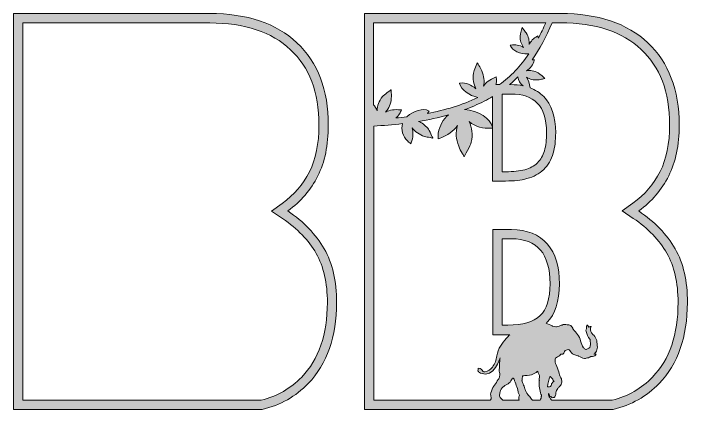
# Model space of a CAD drawing. Header units: millimetres. Extents: x 38 to 746, y 15 to 302.
# Drawn here: x 523.2 to 739.5, y 175.2 to 302.2 of the extents above; entities that cross this region are included whole.
import ezdxf

# ---------------------------------------------------------------- set-up
doc = ezdxf.new("R2010")
doc.units = ezdxf.units.MM
doc.header["$MEASUREMENT"] = 0
doc.layers.add('Layer 1', color=7, linetype='Continuous')

# ---------------------------------------------------------------- blocks, each defined once
blk = doc.blocks.new('block 8')
at = {"layer": 'Layer 1'}
h = blk.add_hatch(color=1, dxfattribs=at)
h.dxf.hatch_style = 2
edge = h.paths.add_edge_path()
edge.add_spline(control_points=[(735.47, 226.7), (732.83, 231.32), (728.91, 235.34), (723.79, 238.83), (727.96, 241.86), (731.17, 245.6), (733.42, 250.05), (735.68, 254.49), (736.78, 259.93), (736.78, 266.38), (736.78, 277.67), (733.42, 286.49), (726.72, 292.73), (720.09, 299.01), (710.78, 302.15), (698.71, 302.15), (698.71, 302.15), (635.78, 302.15), (635.78, 302.15), (635.78, 302.15), (635.78, 175.15), (635.78, 175.15), (635.78, 175.15), (715.61, 175.15), (715.61, 175.15), (721.4, 176.57), (726.33, 179.35), (730.36, 183.52), (736.39, 189.79), (739.42, 198.44), (739.42, 209.44), (739.46, 216.32), (738.15, 222.07), (735.47, 226.7)], knot_values=[0, 0, 0, 0, 1, 1, 1, 2, 2, 2, 3, 3, 3, 4, 4, 4, 5, 5, 5, 6, 6, 6, 7, 7, 7, 8, 8, 8, 9, 9, 9, 10, 10, 10, 11, 11, 11, 11], degree=3, periodic=1)
edge = h.paths.add_edge_path()
edge.add_spline(control_points=[(638.81, 299.12), (638.81, 299.12), (693.95, 299.12), (693.95, 299.12), (693.21, 297.43), (692.43, 295.8), (691.62, 294.29), (691.62, 294.36), (691.59, 294.43), (691.59, 294.46), (691.55, 294.53), (691.55, 294.64), (691.52, 294.75), (691.52, 294.75), (691.48, 294.99), (691.48, 294.99), (691.48, 294.99), (691.3, 294.89), (691.3, 294.89), (690, 294.15), (689.12, 293.26), (688.66, 292.21), (688.76, 293.44), (688.45, 294.71), (687.71, 295.91), (687.46, 296.33), (687.14, 296.69), (686.86, 297.07), (686.72, 297.25), (686.58, 297.43), (686.47, 297.57), (686.47, 297.57), (686.4, 297.67), (686.4, 297.67), (686.4, 297.67), (685.73, 295.52), (685.73, 294.92), (685.73, 293.51), (686.12, 292.28), (686.86, 291.25), (685.55, 292.06), (684.18, 292.31), (682.73, 291.99), (682.73, 291.99), (682.55, 291.96), (682.55, 291.96), (682.55, 291.96), (682.63, 291.78), (682.63, 291.78), (683.19, 290.23), (685.8, 289.07), (688.2, 289.21), (688.2, 289.21), (688.2, 289.17), (688.2, 289.17), (688.3, 289.17), (688.45, 289.17), (688.55, 289.17), (685.84, 285.22), (682.73, 281.98), (679.13, 279.33), (679.13, 279.33), (678, 279.33), (678, 279.33), (678.07, 279.68), (678.14, 280.03), (678.18, 280.42), (678.22, 280.67), (678.18, 280.88), (678.14, 281.13), (678.14, 281.23), (678.11, 281.38), (678.11, 281.48), (678.11, 281.48), (678.07, 281.8), (678.07, 281.8), (678.07, 281.8), (677.83, 281.69), (677.83, 281.69), (676.06, 281.02), (674.79, 280.07), (674.02, 278.84), (674.37, 280.39), (674.16, 282.08), (673.42, 283.81), (673.17, 284.37), (672.85, 284.94), (672.54, 285.5), (672.39, 285.75), (672.25, 286), (672.11, 286.24), (672.11, 286.24), (672.04, 286.38), (672.04, 286.38), (672.04, 286.38), (670.84, 283.77), (670.74, 283), (670.49, 281.16), (670.77, 279.51), (671.58, 278.02), (670.07, 279.36), (668.37, 279.96), (666.5, 279.86), (666.5, 279.86), (666.29, 279.86), (666.29, 279.86), (666.29, 279.86), (666.33, 279.65), (666.33, 279.65), (666.79, 277.71), (669.43, 275.77), (672.22, 275.24), (667.07, 272.77), (661.6, 271.14), (656.03, 270.09), (656.2, 270.26), (656.34, 270.47), (656.48, 270.69), (656.48, 270.69), (656.59, 270.86), (656.59, 270.86), (656.59, 270.86), (656.38, 270.97), (656.38, 270.97), (654.65, 271.89), (651.58, 271), (649.43, 269.06), (648.23, 268.92), (647.03, 268.78), (645.83, 268.64), (646.29, 269.03), (646.71, 269.49), (647.1, 270.02), (647.24, 270.19), (647.31, 270.4), (647.42, 270.62), (647.45, 270.72), (647.52, 270.83), (647.56, 270.93), (647.56, 270.93), (647.7, 271.22), (647.7, 271.22), (647.7, 271.22), (647.42, 271.25), (647.42, 271.25), (645.48, 271.46), (643.89, 271.25), (642.55, 270.55), (643.64, 271.71), (644.28, 273.19), (644.42, 274.95), (644.45, 275.55), (644.45, 276.15), (644.42, 276.75), (644.42, 277), (644.38, 277.28), (644.38, 277.57), (644.38, 277.57), (644.38, 277.71), (644.38, 277.71), (644.38, 277.71), (642.02, 276.05), (641.56, 275.48), (640.47, 274.07), (639.9, 272.56), (639.9, 270.97), (639.59, 271.71), (639.2, 272.38), (638.7, 272.91), (638.7, 272.91), (638.7, 299.12), (638.7, 299.12), (638.7, 299.12), (638.81, 299.12), (638.81, 299.12), (638.81, 299.12), (638.81, 299.12), (638.81, 299.12)], knot_values=[0, 0, 0, 0, 1, 1, 1, 2, 2, 2, 3, 3, 3, 4, 4, 4, 5, 5, 5, 6, 6, 6, 7, 7, 7, 8, 8, 8, 9, 9, 9, 10, 10, 10, 11, 11, 11, 12, 12, 12, 13, 13, 13, 14, 14, 14, 15, 15, 15, 16, 16, 16, 17, 17, 17, 18, 18, 18, 19, 19, 19, 20, 20, 20, 21, 21, 21, 22, 22, 22, 23, 23, 23, 24, 24, 24, 25, 25, 25, 26, 26, 26, 27, 27, 27, 28, 28, 28, 29, 29, 29, 30, 30, 30, 31, 31, 31, 32, 32, 32, 33, 33, 33, 34, 34, 34, 35, 35, 35, 36, 36, 36, 37, 37, 37, 38, 38, 38, 39, 39, 39, 40, 40, 40, 41, 41, 41, 42, 42, 42, 43, 43, 43, 44, 44, 44, 45, 45, 45, 46, 46, 46, 47, 47, 47, 48, 48, 48, 49, 49, 49, 50, 50, 50, 51, 51, 51, 52, 52, 52, 53, 53, 53, 54, 54, 54, 55, 55, 55, 56, 56, 56, 57, 57, 57, 58, 58, 58, 59, 59, 59, 59], degree=3, periodic=1)
edge = h.paths.add_edge_path()
edge.add_spline(control_points=[(682.8, 279.33), (682.8, 279.33), (682.34, 279.33), (682.34, 279.33), (683.3, 280.11), (684.21, 280.95), (685.06, 281.83), (685.24, 280.67), (685.76, 279.68), (686.68, 278.94), (685.48, 279.22), (684.18, 279.33), (682.8, 279.33)], knot_values=[0, 0, 0, 0, 1, 1, 1, 2, 2, 2, 3, 3, 3, 4, 4, 4, 4], degree=3, periodic=1)
edge = h.paths.add_edge_path()
edge.add_spline(control_points=[(691.27, 273.4), (693.24, 271.43), (694.23, 268.29), (694.23, 263.91), (694.23, 261.69), (694.02, 259.75), (693.56, 258.16), (693.1, 256.58), (692.36, 255.27), (691.3, 254.25), (690.24, 253.22), (688.9, 252.52), (687.25, 252.06), (685.59, 251.6), (683.58, 251.39), (681.18, 251.39), (681.18, 251.39), (679.94, 251.39), (679.94, 251.39), (679.94, 251.39), (679.94, 276.33), (679.94, 276.33), (679.94, 276.33), (682.8, 276.33), (682.8, 276.33), (686.47, 276.33), (689.29, 275.38), (691.27, 273.4)], knot_values=[0, 0, 0, 0, 1, 1, 1, 2, 2, 2, 3, 3, 3, 4, 4, 4, 5, 5, 5, 6, 6, 6, 7, 7, 7, 8, 8, 8, 9, 9, 9, 9], degree=3, periodic=1)
edge = h.paths.add_edge_path()
edge.add_spline(control_points=[(680.09, 178.26), (679.84, 178.51), (679.56, 178.75), (679.34, 179.03), (679.24, 179.18), (679.17, 179.35), (679.17, 179.56), (679.17, 179.99), (679.2, 180.45), (679.31, 180.83), (679.49, 181.47), (679.77, 182), (680.3, 182.39), (680.54, 182.56), (680.79, 182.77), (681.04, 182.95), (681.32, 183.13), (681.57, 183.3), (681.88, 183.44), (682.41, 183.69), (682.7, 184.19), (683.01, 184.68), (683.12, 184.86), (683.22, 185.07), (683.3, 185.24), (683.44, 185.17), (683.54, 185.14), (683.65, 185.07), (683.68, 185.03), (683.75, 185), (683.79, 184.93), (683.93, 184.22), (684.28, 183.55), (684.53, 182.88), (684.78, 182.25), (685.02, 181.57), (685.09, 180.87), (685.13, 180.55), (685.24, 180.27), (685.45, 180.02), (685.52, 179.92), (685.52, 179.53), (685.45, 179.42), (685.31, 179.21), (685.34, 178.61), (685.45, 178.12), (685.45, 178.12), (680.12, 178.12), (680.12, 178.12), (680.09, 178.19), (680.09, 178.26), (680.09, 178.26)], knot_values=[0, 0, 0, 0, 1, 1, 1, 2, 2, 2, 3, 3, 3, 4, 4, 4, 5, 5, 5, 6, 6, 6, 7, 7, 7, 8, 8, 8, 9, 9, 9, 10, 10, 10, 11, 11, 11, 12, 12, 12, 13, 13, 13, 14, 14, 14, 15, 15, 15, 16, 16, 16, 17, 17, 17, 17], degree=3, periodic=1)
edge = h.paths.add_edge_path()
edge.add_spline(control_points=[(692.5, 179.21), (692.5, 178.96), (692.47, 178.72), (692.29, 178.51), (692.26, 178.47), (692.26, 178.33), (692.22, 178.15), (690.74, 178.15), (689.82, 178.15), (689.86, 178.12), (689.86, 178.12), (689.68, 178.12), (689.68, 178.12), (689.36, 178.58), (688.94, 179.14), (688.9, 179.25), (688.9, 179.28), (688.87, 179.32), (688.83, 179.35), (688.34, 179.74), (687.99, 180.23), (687.74, 180.87), (687.67, 181.01), (687.56, 181.12), (687.49, 181.26), (687.42, 181.43), (687.35, 181.65), (687.28, 181.82), (687.11, 182.35), (686.89, 182.84), (686.72, 183.37), (686.61, 183.69), (686.47, 184.01), (686.36, 184.33), (686.33, 184.43), (686.33, 184.57), (686.36, 184.68), (686.4, 185.07), (686.47, 185.46), (686.54, 185.84), (686.54, 185.88), (686.54, 185.91), (686.58, 185.95), (687.07, 185.98), (687.53, 186.05), (688.02, 186.09), (688.98, 186.13), (689.86, 186.37), (690.67, 186.9), (690.92, 187.08), (691.16, 187.25), (691.41, 187.43), (691.44, 187.11), (691.59, 186.8), (691.8, 186.48), (691.87, 186.37), (691.94, 186.2), (691.94, 186.05), (691.94, 185.67), (691.9, 185.24), (691.9, 184.86), (691.9, 184.75), (691.9, 184.64), (691.9, 184.54), (691.9, 184.47), (691.94, 184.4), (691.9, 184.33), (691.76, 183.76), (691.83, 183.23), (691.9, 182.67), (691.97, 181.93), (692.15, 181.22), (692.29, 180.52), (692.36, 180.23), (692.47, 179.99), (692.57, 179.74), (692.61, 179.67), (692.61, 179.56), (692.61, 179.46), (692.54, 179.39), (692.5, 179.32), (692.5, 179.21)], knot_values=[0, 0, 0, 0, 1, 1, 1, 2, 2, 2, 3, 3, 3, 4, 4, 4, 5, 5, 5, 6, 6, 6, 7, 7, 7, 8, 8, 8, 9, 9, 9, 10, 10, 10, 11, 11, 11, 12, 12, 12, 13, 13, 13, 14, 14, 14, 15, 15, 15, 16, 16, 16, 17, 17, 17, 18, 18, 18, 19, 19, 19, 20, 20, 20, 21, 21, 21, 22, 22, 22, 23, 23, 23, 24, 24, 24, 25, 25, 25, 26, 26, 26, 27, 27, 27, 27], degree=3, periodic=1)
edge = h.paths.add_edge_path()
edge.add_spline(control_points=[(692.15, 205.25), (690.03, 203.24), (686.54, 202.21), (681.78, 202.21), (681.78, 202.21), (679.94, 202.21), (679.94, 202.21), (679.94, 202.21), (679.94, 229.91), (679.94, 229.91), (679.94, 229.91), (683.01, 229.91), (683.01, 229.91), (691.23, 229.91), (695.36, 225.11), (695.36, 215.48), (695.32, 210.64), (694.27, 207.26), (692.15, 205.25)], knot_values=[0, 0, 0, 0, 1, 1, 1, 2, 2, 2, 3, 3, 3, 4, 4, 4, 5, 5, 5, 6, 6, 6, 6], degree=3, periodic=1)
edge = h.paths.add_edge_path()
edge.add_spline(control_points=[(728.24, 185.56), (724.75, 181.93), (720.37, 179.42), (715.29, 178.12), (715.29, 178.12), (703.37, 178.15), (695.85, 178.15), (695.75, 178.29), (695.64, 178.43), (695.61, 178.47), (695.57, 178.51), (695.54, 178.51), (695.54, 178.54), (695.36, 178.86), (695.15, 179.14), (694.97, 179.46), (694.83, 179.7), (694.83, 179.95), (694.87, 180.27), (695.01, 180.06), (695.22, 179.99), (695.22, 179.7), (695.22, 179.53), (695.36, 179.42), (695.5, 179.35), (695.57, 179.32), (695.68, 179.25), (695.75, 179.18), (695.82, 179.11), (695.89, 179.03), (695.96, 179), (696, 178.96), (696.07, 178.93), (696.07, 178.93), (696.24, 179.03), (696.49, 178.89), (696.67, 179), (696.81, 179.11), (696.95, 179.28), (697.02, 179.46), (697.12, 179.78), (697.23, 180.16), (697.23, 180.48), (697.23, 181.08), (697.48, 181.5), (697.83, 181.89), (698.04, 182.14), (698.25, 182.39), (698.5, 182.6), (698.89, 182.95), (699.06, 183.41), (699.1, 183.94), (699.17, 184.43), (699.06, 184.89), (698.82, 185.35), (698.5, 185.91), (698.32, 186.58), (698.15, 187.22), (697.9, 188), (697.69, 188.77), (697.27, 189.48), (696.91, 190.04), (696.95, 190.68), (696.98, 191.31), (697.02, 191.63), (697.16, 191.77), (697.41, 191.84), (697.94, 192.02), (698.36, 192.37), (698.75, 192.76), (698.82, 192.83), (698.89, 192.9), (699.03, 192.86), (699.35, 192.79), (699.56, 192.93), (699.73, 193.18), (699.84, 193.36), (699.91, 193.53), (699.98, 193.75), (700.09, 194.03), (700.26, 194.13), (700.51, 194.2), (700.76, 194.27), (701, 194.35), (701.25, 194.35), (701.39, 194.35), (701.6, 194.31), (701.71, 194.13), (702.03, 193.6), (702.42, 193.11), (702.94, 192.79), (703.37, 192.58), (703.83, 192.48), (704.29, 192.4), (704.36, 192.4), (704.46, 192.37), (704.53, 192.3), (705.1, 191.91), (705.7, 191.63), (706.37, 191.56), (706.58, 191.52), (706.79, 191.56), (706.97, 191.59), (707.46, 191.7), (707.95, 191.81), (708.38, 192.09), (708.45, 192.12), (708.52, 192.12), (708.59, 192.12), (709.15, 192.09), (709.65, 192.23), (710.04, 192.69), (710.07, 192.76), (710.07, 192.86), (710.11, 192.93), (710.04, 192.93), (709.93, 192.97), (709.86, 192.97), (709.72, 192.93), (709.58, 192.9), (709.44, 192.86), (709.65, 193.08), (709.82, 193.29), (710, 193.5), (710.35, 193.99), (710.56, 194.56), (710.53, 195.16), (710.49, 195.86), (710.42, 196.57), (710.32, 197.24), (710.21, 197.94), (709.82, 198.47), (709.37, 198.97), (709.12, 199.21), (708.91, 199.46), (708.7, 199.74), (708.27, 200.31), (708.2, 200.98), (708.48, 201.65), (708.52, 201.68), (708.48, 201.75), (708.52, 201.82), (708.48, 201.82), (708.41, 201.82), (708.38, 201.82), (708.27, 201.79), (708.17, 201.72), (708.1, 201.65), (707.88, 201.47), (707.6, 201.58), (707.53, 201.89), (707.53, 201.93), (707.53, 202), (707.5, 202.04), (707.46, 202.11), (707.39, 202.21), (707.35, 202.21), (707.28, 202.21), (707.21, 202.18), (707.14, 202.11), (706.97, 201.89), (706.97, 201.65), (707.04, 201.37), (707.07, 201.22), (707.07, 201.15), (707, 201.05), (706.86, 200.77), (706.86, 200.48), (706.93, 200.17), (707.14, 199.25), (707.46, 198.37), (708.13, 197.7), (708.17, 197.66), (708.2, 197.59), (708.2, 197.52), (708.27, 196.85), (708.34, 196.18), (708.24, 195.47), (708.17, 195.19), (708.02, 194.95), (707.78, 194.8), (707.53, 194.66), (707.25, 194.56), (706.97, 194.45), (706.93, 194.42), (706.86, 194.45), (706.79, 194.45), (706.51, 194.56), (706.3, 194.73), (706.12, 194.98), (705.66, 195.62), (705.31, 196.32), (705.17, 197.13), (705.03, 197.94), (704.64, 198.61), (704.14, 199.25), (703.72, 199.81), (703.23, 200.38), (702.77, 200.94), (702.7, 201.01), (702.66, 201.12), (702.63, 201.19), (702.42, 201.65), (702.13, 202.04), (701.67, 202.25), (701.46, 202.35), (701.22, 202.39), (701, 202.35), (700.93, 202.35), (700.9, 202.35), (700.83, 202.35), (700.26, 202.53), (699.73, 202.46), (699.21, 202.25), (698.89, 202.11), (698.57, 202.04), (698.25, 201.93), (697.97, 201.86), (697.72, 201.79), (697.44, 201.72), (697.37, 201.68), (697.27, 201.72), (697.19, 201.72), (696.88, 201.75), (696.52, 201.82), (696.21, 201.89), (696.14, 201.89), (696.07, 201.93), (696.03, 201.97), (695.4, 202.28), (694.73, 202.57), (694.09, 202.88), (694.2, 202.99), (694.3, 203.06), (694.41, 203.16), (696.95, 205.6), (698.36, 209.87), (698.36, 215.41), (698.36, 220.94), (697.09, 225.21), (694.55, 228.18), (691.9, 231.28), (688.02, 232.83), (683.01, 232.83), (683.01, 232.83), (679.94, 232.83), (679.94, 232.83), (679.94, 232.83), (676.95, 232.83), (676.95, 232.83), (676.95, 232.83), (676.95, 229.83), (676.95, 229.83), (676.95, 229.83), (676.95, 202.14), (676.95, 202.14), (676.95, 202.14), (676.95, 199.14), (676.95, 199.14), (676.95, 199.14), (679.94, 199.14), (679.94, 199.14), (679.94, 199.14), (681.78, 199.14), (681.78, 199.14), (682.03, 199.14), (682.24, 199.14), (682.48, 199.14), (682.06, 198.79), (681.67, 198.4), (681.32, 197.98), (680.65, 197.17), (680.01, 196.39), (679.45, 195.51), (678.85, 194.56), (678.46, 193.5), (678.29, 192.37), (678.11, 191.03), (677.65, 189.79), (676.84, 188.77), (676.2, 187.96), (675.43, 187.47), (674.48, 187.22), (674.19, 187.15), (673.91, 187.25), (673.7, 187.54), (673.66, 187.61), (673.63, 187.64), (673.56, 187.75), (673.56, 187.75), (673.28, 188.35), (672.32, 188.42), (672.25, 188.14), (672.22, 187.85), (672.22, 187.57), (672.36, 187.29), (672.61, 187.01), (673.06, 186.83), (677.54, 185.1), (679.2, 191.63), (679.31, 191.73), (679.27, 191.42), (679.24, 191.1), (679.24, 190.78), (679.17, 189.83), (679.1, 188.84), (679.03, 187.85), (679.03, 187.57), (679.03, 187.25), (679.13, 187.01), (679.27, 186.58), (679.24, 186.2), (679.17, 185.81), (679.13, 185.42), (678.96, 185.1), (678.74, 184.79), (678.32, 184.19), (677.97, 183.55), (677.58, 182.95), (677.51, 182.84), (677.44, 182.77), (677.37, 182.67), (676.87, 182.03), (676.59, 181.29), (676.31, 180.52), (676.2, 180.2), (676.24, 179.88), (676.31, 179.6), (676.42, 179.25), (676.45, 178.93), (676.42, 178.58), (676.42, 178.51), (676.38, 178.4), (676.35, 178.33), (676.35, 178.33), (676.27, 178.22), (676.17, 178.12), (676.17, 178.12), (638.77, 178.12), (638.77, 178.12), (638.77, 178.12), (638.77, 266.03), (638.77, 266.03), (641.84, 266.24), (644.91, 266.49), (648.02, 266.84), (647.52, 264.79), (648.09, 262.89), (649.68, 261.16), (649.82, 260.99), (650.03, 260.88), (650.2, 260.74), (650.31, 260.67), (650.38, 260.6), (650.49, 260.53), (650.49, 260.53), (650.73, 260.35), (650.73, 260.35), (650.73, 260.35), (650.84, 260.63), (650.84, 260.63), (651.44, 262.47), (651.55, 264.05), (651.12, 265.47), (652.04, 264.2), (653.38, 263.28), (655.07, 262.75), (655.64, 262.57), (656.24, 262.47), (656.84, 262.36), (657.08, 262.33), (657.37, 262.25), (657.61, 262.22), (657.61, 262.22), (657.75, 262.18), (657.75, 262.18), (657.75, 262.18), (656.63, 264.79), (656.13, 265.36), (655.25, 266.38), (654.23, 267.12), (653.13, 267.55), (656.38, 268.08), (659.59, 268.75), (662.76, 269.63), (661.03, 268.25), (659.94, 266.28), (659.48, 263.81), (659.41, 263.49), (659.45, 263.17), (659.45, 262.85), (659.45, 262.71), (659.45, 262.54), (659.45, 262.36), (659.45, 262.36), (659.45, 261.94), (659.45, 261.94), (659.45, 261.94), (659.84, 262.08), (659.84, 262.08), (662.52, 263.1), (664.42, 264.48), (665.69, 266.21), (665.02, 264.09), (665.13, 261.83), (666.04, 259.57), (666.36, 258.8), (666.75, 258.09), (667.17, 257.39), (667.35, 257.07), (667.53, 256.75), (667.7, 256.43), (667.7, 256.43), (667.81, 256.26), (667.81, 256.26), (667.81, 256.26), (669.85, 259.86), (670.07, 260.88), (670.6, 263.35), (670.38, 265.57), (669.36, 267.48), (671.44, 265.78), (673.84, 265.11), (676.56, 265.39), (676.56, 265.39), (676.87, 265.43), (676.87, 265.43), (676.87, 265.43), (676.84, 265.75), (676.84, 265.75), (676.38, 268.5), (672.29, 271), (667.95, 271.32), (670.07, 272.1), (672.18, 273.01), (674.23, 274.04), (675.15, 274.5), (676.03, 274.99), (676.87, 275.52), (676.87, 275.52), (676.87, 265.43), (676.87, 265.43), (676.87, 265.43), (676.87, 251.42), (676.87, 251.42), (676.87, 251.42), (676.87, 248.43), (676.87, 248.43), (676.87, 248.43), (679.87, 248.43), (679.87, 248.43), (679.87, 248.43), (681.11, 248.43), (681.11, 248.43), (683.79, 248.43), (686.05, 248.67), (687.95, 249.2), (690.1, 249.77), (691.9, 250.75), (693.31, 252.13), (694.73, 253.51), (695.75, 255.27), (696.35, 257.35), (696.88, 259.22), (697.16, 261.41), (697.16, 263.91), (697.16, 269.1), (695.85, 273.01), (693.31, 275.52), (692.08, 276.75), (690.6, 277.67), (688.94, 278.31), (688.83, 279.72), (688.45, 280.81), (687.78, 281.69), (688.83, 281.02), (690.1, 280.74), (691.51, 280.88), (692.01, 280.92), (692.47, 281.02), (692.93, 281.13), (693.14, 281.16), (693.35, 281.2), (693.56, 281.27), (693.56, 281.27), (693.67, 281.3), (693.67, 281.3), (693.67, 281.3), (692.08, 282.89), (691.55, 283.14), (690.28, 283.77), (689.01, 284.02), (687.78, 283.77), (689.12, 284.59), (689.93, 285.68), (690.28, 287.13), (690.28, 287.13), (690.32, 287.27), (690.32, 287.27), (690.32, 287.27), (690.14, 287.3), (690.14, 287.3), (689.96, 287.34), (689.75, 287.3), (689.57, 287.3), (692.01, 290.69), (694.13, 294.64), (696.07, 299.19), (696.07, 299.19), (698.68, 299.19), (698.68, 299.19), (709.89, 299.19), (718.61, 296.3), (724.61, 290.62), (724.61, 290.62), (724.61, 290.62), (724.61, 290.62), (724.61, 290.62), (724.61, 290.62), (724.61, 290.62), (727.6, 287.8), (729.9, 284.37), (731.38, 280.46), (732.93, 276.44), (733.71, 271.71), (733.71, 266.45), (733.71, 260.53), (732.68, 255.48), (730.67, 251.46), (728.66, 247.47), (725.73, 244.05), (721.96, 241.34), (721.96, 241.34), (718.5, 238.83), (718.5, 238.83), (718.5, 238.83), (722.07, 236.43), (722.07, 236.43), (726.79, 233.22), (730.43, 229.48), (732.83, 225.28), (735.19, 221.16), (736.42, 215.83), (736.42, 209.51), (736.46, 199.25), (733.71, 191.24), (728.24, 185.56)], knot_values=[0, 0, 0, 0, 1, 1, 1, 2, 2, 2, 3, 3, 3, 4, 4, 4, 5, 5, 5, 6, 6, 6, 7, 7, 7, 8, 8, 8, 9, 9, 9, 10, 10, 10, 11, 11, 11, 12, 12, 12, 13, 13, 13, 14, 14, 14, 15, 15, 15, 16, 16, 16, 17, 17, 17, 18, 18, 18, 19, 19, 19, 20, 20, 20, 21, 21, 21, 22, 22, 22, 23, 23, 23, 24, 24, 24, 25, 25, 25, 26, 26, 26, 27, 27, 27, 28, 28, 28, 29, 29, 29, 30, 30, 30, 31, 31, 31, 32, 32, 32, 33, 33, 33, 34, 34, 34, 35, 35, 35, 36, 36, 36, 37, 37, 37, 38, 38, 38, 39, 39, 39, 40, 40, 40, 41, 41, 41, 42, 42, 42, 43, 43, 43, 44, 44, 44, 45, 45, 45, 46, 46, 46, 47, 47, 47, 48, 48, 48, 49, 49, 49, 50, 50, 50, 51, 51, 51, 52, 52, 52, 53, 53, 53, 54, 54, 54, 55, 55, 55, 56, 56, 56, 57, 57, 57, 58, 58, 58, 59, 59, 59, 60, 60, 60, 61, 61, 61, 62, 62, 62, 63, 63, 63, 64, 64, 64, 65, 65, 65, 66, 66, 66, 67, 67, 67, 68, 68, 68, 69, 69, 69, 70, 70, 70, 71, 71, 71, 72, 72, 72, 73, 73, 73, 74, 74, 74, 75, 75, 75, 76, 76, 76, 77, 77, 77, 78, 78, 78, 79, 79, 79, 80, 80, 80, 81, 81, 81, 82, 82, 82, 83, 83, 83, 84, 84, 84, 85, 85, 85, 86, 86, 86, 87, 87, 87, 88, 88, 88, 89, 89, 89, 90, 90, 90, 91, 91, 91, 92, 92, 92, 93, 93, 93, 94, 94, 94, 95, 95, 95, 96, 96, 96, 97, 97, 97, 98, 98, 98, 99, 99, 99, 100, 100, 100, 101, 101, 101, 102, 102, 102, 103, 103, 103, 104, 104, 104, 105, 105, 105, 106, 106, 106, 107, 107, 107, 108, 108, 108, 109, 109, 109, 110, 110, 110, 111, 111, 111, 112, 112, 112, 113, 113, 113, 114, 114, 114, 115, 115, 115, 116, 116, 116, 117, 117, 117, 118, 118, 118, 119, 119, 119, 120, 120, 120, 121, 121, 121, 122, 122, 122, 123, 123, 123, 124, 124, 124, 125, 125, 125, 126, 126, 126, 127, 127, 127, 128, 128, 128, 129, 129, 129, 130, 130, 130, 131, 131, 131, 132, 132, 132, 133, 133, 133, 134, 134, 134, 135, 135, 135, 136, 136, 136, 137, 137, 137, 138, 138, 138, 139, 139, 139, 140, 140, 140, 141, 141, 141, 142, 142, 142, 143, 143, 143, 144, 144, 144, 145, 145, 145, 146, 146, 146, 147, 147, 147, 148, 148, 148, 149, 149, 149, 150, 150, 150, 151, 151, 151, 152, 152, 152, 153, 153, 153, 154, 154, 154, 155, 155, 155, 156, 156, 156, 157, 157, 157, 158, 158, 158, 159, 159, 159, 160, 160, 160, 161, 161, 161, 162, 162, 162, 163, 163, 163, 164, 164, 164, 165, 165, 165, 166, 166, 166, 167, 167, 167, 168, 168, 168, 169, 169, 169, 170, 170, 170, 171, 171, 171, 172, 172, 172, 173, 173, 173, 174, 174, 174, 175, 175, 175, 176, 176, 176, 177, 177, 177, 178, 178, 178, 179, 179, 179, 180, 180, 180, 181, 181, 181, 182, 182, 182, 182], degree=3, periodic=1)
edge = h.paths.add_edge_path()
edge.add_spline(control_points=[(694.58, 182.42), (694.58, 183.59), (695.08, 184.68), (695.36, 185.84), (695.57, 185.49), (695.82, 185.24), (696.14, 185.03), (696.17, 185), (696.21, 184.96), (696.21, 184.93), (696.28, 184.64), (696.38, 184.36), (696.63, 184.15), (696.45, 184.04), (696.31, 183.94), (696.17, 183.83), (695.89, 183.59), (695.78, 183.23), (695.71, 182.88), (695.68, 182.7), (695.29, 182.42), (695.15, 182.42), (694.97, 182.42), (694.8, 182.42), (694.58, 182.42)], knot_values=[0, 0, 0, 0, 1, 1, 1, 2, 2, 2, 3, 3, 3, 4, 4, 4, 5, 5, 5, 6, 6, 6, 7, 7, 7, 8, 8, 8, 8], degree=3, periodic=1)
at = {"layer": 'Layer 1', "lineweight": 0}
for points, knots in [([(735.47, 226.7), (732.83, 231.32), (728.91, 235.34), (723.79, 238.83), (727.96, 241.86), (731.17, 245.6), (733.42, 250.05), (735.68, 254.49), (736.78, 259.93), (736.78, 266.38), (736.78, 277.67), (733.42, 286.49), (726.72, 292.73), (720.09, 299.01), (710.78, 302.15), (698.71, 302.15), (698.71, 302.15), (635.78, 302.15), (635.78, 302.15), (635.78, 302.15), (635.78, 175.15), (635.78, 175.15), (635.78, 175.15), (715.61, 175.15), (715.61, 175.15), (721.4, 176.57), (726.33, 179.35), (730.36, 183.52), (736.39, 189.79), (739.42, 198.44), (739.42, 209.44), (739.46, 216.32), (738.15, 222.07), (735.47, 226.7)], [0, 0, 0, 0, 1, 1, 1, 2, 2, 2, 3, 3, 3, 4, 4, 4, 5, 5, 5, 6, 6, 6, 7, 7, 7, 8, 8, 8, 9, 9, 9, 10, 10, 10, 11, 11, 11, 11]), ([(638.81, 299.12), (638.81, 299.12), (693.95, 299.12), (693.95, 299.12), (693.21, 297.43), (692.43, 295.8), (691.62, 294.29), (691.62, 294.36), (691.59, 294.43), (691.59, 294.46), (691.55, 294.53), (691.55, 294.64), (691.52, 294.75), (691.52, 294.75), (691.48, 294.99), (691.48, 294.99), (691.48, 294.99), (691.3, 294.89), (691.3, 294.89), (690, 294.15), (689.12, 293.26), (688.66, 292.21), (688.76, 293.44), (688.45, 294.71), (687.71, 295.91), (687.46, 296.33), (687.14, 296.69), (686.86, 297.07), (686.72, 297.25), (686.58, 297.43), (686.47, 297.57), (686.47, 297.57), (686.4, 297.67), (686.4, 297.67), (686.4, 297.67), (685.73, 295.52), (685.73, 294.92), (685.73, 293.51), (686.12, 292.28), (686.86, 291.25), (685.55, 292.06), (684.18, 292.31), (682.73, 291.99), (682.73, 291.99), (682.55, 291.96), (682.55, 291.96), (682.55, 291.96), (682.63, 291.78), (682.63, 291.78), (683.19, 290.23), (685.8, 289.07), (688.2, 289.21), (688.2, 289.21), (688.2, 289.17), (688.2, 289.17), (688.3, 289.17), (688.45, 289.17), (688.55, 289.17), (685.84, 285.22), (682.73, 281.98), (679.13, 279.33), (679.13, 279.33), (678, 279.33), (678, 279.33), (678.07, 279.68), (678.14, 280.03), (678.18, 280.42), (678.22, 280.67), (678.18, 280.88), (678.14, 281.13), (678.14, 281.23), (678.11, 281.38), (678.11, 281.48), (678.11, 281.48), (678.07, 281.8), (678.07, 281.8), (678.07, 281.8), (677.83, 281.69), (677.83, 281.69), (676.06, 281.02), (674.79, 280.07), (674.02, 278.84), (674.37, 280.39), (674.16, 282.08), (673.42, 283.81), (673.17, 284.37), (672.85, 284.94), (672.54, 285.5), (672.39, 285.75), (672.25, 286), (672.11, 286.24), (672.11, 286.24), (672.04, 286.38), (672.04, 286.38), (672.04, 286.38), (670.84, 283.77), (670.74, 283), (670.49, 281.16), (670.77, 279.51), (671.58, 278.02), (670.07, 279.36), (668.37, 279.96), (666.5, 279.86), (666.5, 279.86), (666.29, 279.86), (666.29, 279.86), (666.29, 279.86), (666.33, 279.65), (666.33, 279.65), (666.79, 277.71), (669.43, 275.77), (672.22, 275.24), (667.07, 272.77), (661.6, 271.14), (656.03, 270.09), (656.2, 270.26), (656.34, 270.47), (656.48, 270.69), (656.48, 270.69), (656.59, 270.86), (656.59, 270.86), (656.59, 270.86), (656.38, 270.97), (656.38, 270.97), (654.65, 271.89), (651.58, 271), (649.43, 269.06), (648.23, 268.92), (647.03, 268.78), (645.83, 268.64), (646.29, 269.03), (646.71, 269.49), (647.1, 270.02), (647.24, 270.19), (647.31, 270.4), (647.42, 270.62), (647.45, 270.72), (647.52, 270.83), (647.56, 270.93), (647.56, 270.93), (647.7, 271.22), (647.7, 271.22), (647.7, 271.22), (647.42, 271.25), (647.42, 271.25), (645.48, 271.46), (643.89, 271.25), (642.55, 270.55), (643.64, 271.71), (644.28, 273.19), (644.42, 274.95), (644.45, 275.55), (644.45, 276.15), (644.42, 276.75), (644.42, 277), (644.38, 277.28), (644.38, 277.57), (644.38, 277.57), (644.38, 277.71), (644.38, 277.71), (644.38, 277.71), (642.02, 276.05), (641.56, 275.48), (640.47, 274.07), (639.9, 272.56), (639.9, 270.97), (639.59, 271.71), (639.2, 272.38), (638.7, 272.91), (638.7, 272.91), (638.7, 299.12), (638.7, 299.12), (638.7, 299.12), (638.81, 299.12), (638.81, 299.12), (638.81, 299.12), (638.81, 299.12), (638.81, 299.12)], [0, 0, 0, 0, 1, 1, 1, 2, 2, 2, 3, 3, 3, 4, 4, 4, 5, 5, 5, 6, 6, 6, 7, 7, 7, 8, 8, 8, 9, 9, 9, 10, 10, 10, 11, 11, 11, 12, 12, 12, 13, 13, 13, 14, 14, 14, 15, 15, 15, 16, 16, 16, 17, 17, 17, 18, 18, 18, 19, 19, 19, 20, 20, 20, 21, 21, 21, 22, 22, 22, 23, 23, 23, 24, 24, 24, 25, 25, 25, 26, 26, 26, 27, 27, 27, 28, 28, 28, 29, 29, 29, 30, 30, 30, 31, 31, 31, 32, 32, 32, 33, 33, 33, 34, 34, 34, 35, 35, 35, 36, 36, 36, 37, 37, 37, 38, 38, 38, 39, 39, 39, 40, 40, 40, 41, 41, 41, 42, 42, 42, 43, 43, 43, 44, 44, 44, 45, 45, 45, 46, 46, 46, 47, 47, 47, 48, 48, 48, 49, 49, 49, 50, 50, 50, 51, 51, 51, 52, 52, 52, 53, 53, 53, 54, 54, 54, 55, 55, 55, 56, 56, 56, 57, 57, 57, 58, 58, 58, 59, 59, 59, 59]), ([(728.24, 185.56), (724.75, 181.93), (720.37, 179.42), (715.29, 178.12), (715.29, 178.12), (703.37, 178.15), (695.85, 178.15), (695.75, 178.29), (695.64, 178.43), (695.61, 178.47), (695.57, 178.51), (695.54, 178.51), (695.54, 178.54), (695.36, 178.86), (695.15, 179.14), (694.97, 179.46), (694.83, 179.7), (694.83, 179.95), (694.87, 180.27), (695.01, 180.06), (695.22, 179.99), (695.22, 179.7), (695.22, 179.53), (695.36, 179.42), (695.5, 179.35), (695.57, 179.32), (695.68, 179.25), (695.75, 179.18), (695.82, 179.11), (695.89, 179.03), (695.96, 179), (696, 178.96), (696.07, 178.93), (696.07, 178.93), (696.24, 179.03), (696.49, 178.89), (696.67, 179), (696.81, 179.11), (696.95, 179.28), (697.02, 179.46), (697.12, 179.78), (697.23, 180.16), (697.23, 180.48), (697.23, 181.08), (697.48, 181.5), (697.83, 181.89), (698.04, 182.14), (698.25, 182.39), (698.5, 182.6), (698.89, 182.95), (699.06, 183.41), (699.1, 183.94), (699.17, 184.43), (699.06, 184.89), (698.82, 185.35), (698.5, 185.91), (698.32, 186.58), (698.15, 187.22), (697.9, 188), (697.69, 188.77), (697.27, 189.48), (696.91, 190.04), (696.95, 190.68), (696.98, 191.31), (697.02, 191.63), (697.16, 191.77), (697.41, 191.84), (697.94, 192.02), (698.36, 192.37), (698.75, 192.76), (698.82, 192.83), (698.89, 192.9), (699.03, 192.86), (699.35, 192.79), (699.56, 192.93), (699.73, 193.18), (699.84, 193.36), (699.91, 193.53), (699.98, 193.75), (700.09, 194.03), (700.26, 194.13), (700.51, 194.2), (700.76, 194.27), (701, 194.35), (701.25, 194.35), (701.39, 194.35), (701.6, 194.31), (701.71, 194.13), (702.03, 193.6), (702.42, 193.11), (702.94, 192.79), (703.37, 192.58), (703.83, 192.48), (704.29, 192.4), (704.36, 192.4), (704.46, 192.37), (704.53, 192.3), (705.1, 191.91), (705.7, 191.63), (706.37, 191.56), (706.58, 191.52), (706.79, 191.56), (706.97, 191.59), (707.46, 191.7), (707.95, 191.81), (708.38, 192.09), (708.45, 192.12), (708.52, 192.12), (708.59, 192.12), (709.15, 192.09), (709.65, 192.23), (710.04, 192.69), (710.07, 192.76), (710.07, 192.86), (710.11, 192.93), (710.04, 192.93), (709.93, 192.97), (709.86, 192.97), (709.72, 192.93), (709.58, 192.9), (709.44, 192.86), (709.65, 193.08), (709.82, 193.29), (710, 193.5), (710.35, 193.99), (710.56, 194.56), (710.53, 195.16), (710.49, 195.86), (710.42, 196.57), (710.32, 197.24), (710.21, 197.94), (709.82, 198.47), (709.37, 198.97), (709.12, 199.21), (708.91, 199.46), (708.7, 199.74), (708.27, 200.31), (708.2, 200.98), (708.48, 201.65), (708.52, 201.68), (708.48, 201.75), (708.52, 201.82), (708.48, 201.82), (708.41, 201.82), (708.38, 201.82), (708.27, 201.79), (708.17, 201.72), (708.1, 201.65), (707.88, 201.47), (707.6, 201.58), (707.53, 201.89), (707.53, 201.93), (707.53, 202), (707.5, 202.04), (707.46, 202.11), (707.39, 202.21), (707.35, 202.21), (707.28, 202.21), (707.21, 202.18), (707.14, 202.11), (706.97, 201.89), (706.97, 201.65), (707.04, 201.37), (707.07, 201.22), (707.07, 201.15), (707, 201.05), (706.86, 200.77), (706.86, 200.48), (706.93, 200.17), (707.14, 199.25), (707.46, 198.37), (708.13, 197.7), (708.17, 197.66), (708.2, 197.59), (708.2, 197.52), (708.27, 196.85), (708.34, 196.18), (708.24, 195.47), (708.17, 195.19), (708.02, 194.95), (707.78, 194.8), (707.53, 194.66), (707.25, 194.56), (706.97, 194.45), (706.93, 194.42), (706.86, 194.45), (706.79, 194.45), (706.51, 194.56), (706.3, 194.73), (706.12, 194.98), (705.66, 195.62), (705.31, 196.32), (705.17, 197.13), (705.03, 197.94), (704.64, 198.61), (704.14, 199.25), (703.72, 199.81), (703.23, 200.38), (702.77, 200.94), (702.7, 201.01), (702.66, 201.12), (702.63, 201.19), (702.42, 201.65), (702.13, 202.04), (701.67, 202.25), (701.46, 202.35), (701.22, 202.39), (701, 202.35), (700.93, 202.35), (700.9, 202.35), (700.83, 202.35), (700.26, 202.53), (699.73, 202.46), (699.21, 202.25), (698.89, 202.11), (698.57, 202.04), (698.25, 201.93), (697.97, 201.86), (697.72, 201.79), (697.44, 201.72), (697.37, 201.68), (697.27, 201.72), (697.19, 201.72), (696.88, 201.75), (696.52, 201.82), (696.21, 201.89), (696.14, 201.89), (696.07, 201.93), (696.03, 201.97), (695.4, 202.28), (694.73, 202.57), (694.09, 202.88), (694.2, 202.99), (694.3, 203.06), (694.41, 203.16), (696.95, 205.6), (698.36, 209.87), (698.36, 215.41), (698.36, 220.94), (697.09, 225.21), (694.55, 228.18), (691.9, 231.28), (688.02, 232.83), (683.01, 232.83), (683.01, 232.83), (679.94, 232.83), (679.94, 232.83), (679.94, 232.83), (676.95, 232.83), (676.95, 232.83), (676.95, 232.83), (676.95, 229.83), (676.95, 229.83), (676.95, 229.83), (676.95, 202.14), (676.95, 202.14), (676.95, 202.14), (676.95, 199.14), (676.95, 199.14), (676.95, 199.14), (679.94, 199.14), (679.94, 199.14), (679.94, 199.14), (681.78, 199.14), (681.78, 199.14), (682.03, 199.14), (682.24, 199.14), (682.48, 199.14), (682.06, 198.79), (681.67, 198.4), (681.32, 197.98), (680.65, 197.17), (680.01, 196.39), (679.45, 195.51), (678.85, 194.56), (678.46, 193.5), (678.29, 192.37), (678.11, 191.03), (677.65, 189.79), (676.84, 188.77), (676.2, 187.96), (675.43, 187.47), (674.48, 187.22), (674.19, 187.15), (673.91, 187.25), (673.7, 187.54), (673.66, 187.61), (673.63, 187.64), (673.56, 187.75), (673.56, 187.75), (673.28, 188.35), (672.32, 188.42), (672.25, 188.14), (672.22, 187.85), (672.22, 187.57), (672.36, 187.29), (672.61, 187.01), (673.06, 186.83), (677.54, 185.1), (679.2, 191.63), (679.31, 191.73), (679.27, 191.42), (679.24, 191.1), (679.24, 190.78), (679.17, 189.83), (679.1, 188.84), (679.03, 187.85), (679.03, 187.57), (679.03, 187.25), (679.13, 187.01), (679.27, 186.58), (679.24, 186.2), (679.17, 185.81), (679.13, 185.42), (678.96, 185.1), (678.74, 184.79), (678.32, 184.19), (677.97, 183.55), (677.58, 182.95), (677.51, 182.84), (677.44, 182.77), (677.37, 182.67), (676.87, 182.03), (676.59, 181.29), (676.31, 180.52), (676.2, 180.2), (676.24, 179.88), (676.31, 179.6), (676.42, 179.25), (676.45, 178.93), (676.42, 178.58), (676.42, 178.51), (676.38, 178.4), (676.35, 178.33), (676.35, 178.33), (676.27, 178.22), (676.17, 178.12), (676.17, 178.12), (638.77, 178.12), (638.77, 178.12), (638.77, 178.12), (638.77, 266.03), (638.77, 266.03), (641.84, 266.24), (644.91, 266.49), (648.02, 266.84), (647.52, 264.79), (648.09, 262.89), (649.68, 261.16), (649.82, 260.99), (650.03, 260.88), (650.2, 260.74), (650.31, 260.67), (650.38, 260.6), (650.49, 260.53), (650.49, 260.53), (650.73, 260.35), (650.73, 260.35), (650.73, 260.35), (650.84, 260.63), (650.84, 260.63), (651.44, 262.47), (651.55, 264.05), (651.12, 265.47), (652.04, 264.2), (653.38, 263.28), (655.07, 262.75), (655.64, 262.57), (656.24, 262.47), (656.84, 262.36), (657.08, 262.33), (657.37, 262.25), (657.61, 262.22), (657.61, 262.22), (657.75, 262.18), (657.75, 262.18), (657.75, 262.18), (656.63, 264.79), (656.13, 265.36), (655.25, 266.38), (654.23, 267.12), (653.13, 267.55), (656.38, 268.08), (659.59, 268.75), (662.76, 269.63), (661.03, 268.25), (659.94, 266.28), (659.48, 263.81), (659.41, 263.49), (659.45, 263.17), (659.45, 262.85), (659.45, 262.71), (659.45, 262.54), (659.45, 262.36), (659.45, 262.36), (659.45, 261.94), (659.45, 261.94), (659.45, 261.94), (659.84, 262.08), (659.84, 262.08), (662.52, 263.1), (664.42, 264.48), (665.69, 266.21), (665.02, 264.09), (665.13, 261.83), (666.04, 259.57), (666.36, 258.8), (666.75, 258.09), (667.17, 257.39), (667.35, 257.07), (667.53, 256.75), (667.7, 256.43), (667.7, 256.43), (667.81, 256.26), (667.81, 256.26), (667.81, 256.26), (669.85, 259.86), (670.07, 260.88), (670.6, 263.35), (670.38, 265.57), (669.36, 267.48), (671.44, 265.78), (673.84, 265.11), (676.56, 265.39), (676.56, 265.39), (676.87, 265.43), (676.87, 265.43), (676.87, 265.43), (676.84, 265.75), (676.84, 265.75), (676.38, 268.5), (672.29, 271), (667.95, 271.32), (670.07, 272.1), (672.18, 273.01), (674.23, 274.04), (675.15, 274.5), (676.03, 274.99), (676.87, 275.52), (676.87, 275.52), (676.87, 265.43), (676.87, 265.43), (676.87, 265.43), (676.87, 251.42), (676.87, 251.42), (676.87, 251.42), (676.87, 248.43), (676.87, 248.43), (676.87, 248.43), (679.87, 248.43), (679.87, 248.43), (679.87, 248.43), (681.11, 248.43), (681.11, 248.43), (683.79, 248.43), (686.05, 248.67), (687.95, 249.2), (690.1, 249.77), (691.9, 250.75), (693.31, 252.13), (694.73, 253.51), (695.75, 255.27), (696.35, 257.35), (696.88, 259.22), (697.16, 261.41), (697.16, 263.91), (697.16, 269.1), (695.85, 273.01), (693.31, 275.52), (692.08, 276.75), (690.6, 277.67), (688.94, 278.31), (688.83, 279.72), (688.45, 280.81), (687.78, 281.69), (688.83, 281.02), (690.1, 280.74), (691.51, 280.88), (692.01, 280.92), (692.47, 281.02), (692.93, 281.13), (693.14, 281.16), (693.35, 281.2), (693.56, 281.27), (693.56, 281.27), (693.67, 281.3), (693.67, 281.3), (693.67, 281.3), (692.08, 282.89), (691.55, 283.14), (690.28, 283.77), (689.01, 284.02), (687.78, 283.77), (689.12, 284.59), (689.93, 285.68), (690.28, 287.13), (690.28, 287.13), (690.32, 287.27), (690.32, 287.27), (690.32, 287.27), (690.14, 287.3), (690.14, 287.3), (689.96, 287.34), (689.75, 287.3), (689.57, 287.3), (692.01, 290.69), (694.13, 294.64), (696.07, 299.19), (696.07, 299.19), (698.68, 299.19), (698.68, 299.19), (709.89, 299.19), (718.61, 296.3), (724.61, 290.62), (724.61, 290.62), (724.61, 290.62), (724.61, 290.62), (724.61, 290.62), (724.61, 290.62), (724.61, 290.62), (727.6, 287.8), (729.9, 284.37), (731.38, 280.46), (732.93, 276.44), (733.71, 271.71), (733.71, 266.45), (733.71, 260.53), (732.68, 255.48), (730.67, 251.46), (728.66, 247.47), (725.73, 244.05), (721.96, 241.34), (721.96, 241.34), (718.5, 238.83), (718.5, 238.83), (718.5, 238.83), (722.07, 236.43), (722.07, 236.43), (726.79, 233.22), (730.43, 229.48), (732.83, 225.28), (735.19, 221.16), (736.42, 215.83), (736.42, 209.51), (736.46, 199.25), (733.71, 191.24), (728.24, 185.56)], [0, 0, 0, 0, 1, 1, 1, 2, 2, 2, 3, 3, 3, 4, 4, 4, 5, 5, 5, 6, 6, 6, 7, 7, 7, 8, 8, 8, 9, 9, 9, 10, 10, 10, 11, 11, 11, 12, 12, 12, 13, 13, 13, 14, 14, 14, 15, 15, 15, 16, 16, 16, 17, 17, 17, 18, 18, 18, 19, 19, 19, 20, 20, 20, 21, 21, 21, 22, 22, 22, 23, 23, 23, 24, 24, 24, 25, 25, 25, 26, 26, 26, 27, 27, 27, 28, 28, 28, 29, 29, 29, 30, 30, 30, 31, 31, 31, 32, 32, 32, 33, 33, 33, 34, 34, 34, 35, 35, 35, 36, 36, 36, 37, 37, 37, 38, 38, 38, 39, 39, 39, 40, 40, 40, 41, 41, 41, 42, 42, 42, 43, 43, 43, 44, 44, 44, 45, 45, 45, 46, 46, 46, 47, 47, 47, 48, 48, 48, 49, 49, 49, 50, 50, 50, 51, 51, 51, 52, 52, 52, 53, 53, 53, 54, 54, 54, 55, 55, 55, 56, 56, 56, 57, 57, 57, 58, 58, 58, 59, 59, 59, 60, 60, 60, 61, 61, 61, 62, 62, 62, 63, 63, 63, 64, 64, 64, 65, 65, 65, 66, 66, 66, 67, 67, 67, 68, 68, 68, 69, 69, 69, 70, 70, 70, 71, 71, 71, 72, 72, 72, 73, 73, 73, 74, 74, 74, 75, 75, 75, 76, 76, 76, 77, 77, 77, 78, 78, 78, 79, 79, 79, 80, 80, 80, 81, 81, 81, 82, 82, 82, 83, 83, 83, 84, 84, 84, 85, 85, 85, 86, 86, 86, 87, 87, 87, 88, 88, 88, 89, 89, 89, 90, 90, 90, 91, 91, 91, 92, 92, 92, 93, 93, 93, 94, 94, 94, 95, 95, 95, 96, 96, 96, 97, 97, 97, 98, 98, 98, 99, 99, 99, 100, 100, 100, 101, 101, 101, 102, 102, 102, 103, 103, 103, 104, 104, 104, 105, 105, 105, 106, 106, 106, 107, 107, 107, 108, 108, 108, 109, 109, 109, 110, 110, 110, 111, 111, 111, 112, 112, 112, 113, 113, 113, 114, 114, 114, 115, 115, 115, 116, 116, 116, 117, 117, 117, 118, 118, 118, 119, 119, 119, 120, 120, 120, 121, 121, 121, 122, 122, 122, 123, 123, 123, 124, 124, 124, 125, 125, 125, 126, 126, 126, 127, 127, 127, 128, 128, 128, 129, 129, 129, 130, 130, 130, 131, 131, 131, 132, 132, 132, 133, 133, 133, 134, 134, 134, 135, 135, 135, 136, 136, 136, 137, 137, 137, 138, 138, 138, 139, 139, 139, 140, 140, 140, 141, 141, 141, 142, 142, 142, 143, 143, 143, 144, 144, 144, 145, 145, 145, 146, 146, 146, 147, 147, 147, 148, 148, 148, 149, 149, 149, 150, 150, 150, 151, 151, 151, 152, 152, 152, 153, 153, 153, 154, 154, 154, 155, 155, 155, 156, 156, 156, 157, 157, 157, 158, 158, 158, 159, 159, 159, 160, 160, 160, 161, 161, 161, 162, 162, 162, 163, 163, 163, 164, 164, 164, 165, 165, 165, 166, 166, 166, 167, 167, 167, 168, 168, 168, 169, 169, 169, 170, 170, 170, 171, 171, 171, 172, 172, 172, 173, 173, 173, 174, 174, 174, 175, 175, 175, 176, 176, 176, 177, 177, 177, 178, 178, 178, 179, 179, 179, 180, 180, 180, 181, 181, 181, 182, 182, 182, 182]), ([(682.8, 279.33), (682.8, 279.33), (682.34, 279.33), (682.34, 279.33), (683.3, 280.11), (684.21, 280.95), (685.06, 281.83), (685.24, 280.67), (685.76, 279.68), (686.68, 278.94), (685.48, 279.22), (684.18, 279.33), (682.8, 279.33)], [0, 0, 0, 0, 1, 1, 1, 2, 2, 2, 3, 3, 3, 4, 4, 4, 4]), ([(691.27, 273.4), (693.24, 271.43), (694.23, 268.29), (694.23, 263.91), (694.23, 261.69), (694.02, 259.75), (693.56, 258.16), (693.1, 256.58), (692.36, 255.27), (691.3, 254.25), (690.24, 253.22), (688.9, 252.52), (687.25, 252.06), (685.59, 251.6), (683.58, 251.39), (681.18, 251.39), (681.18, 251.39), (679.94, 251.39), (679.94, 251.39), (679.94, 251.39), (679.94, 276.33), (679.94, 276.33), (679.94, 276.33), (682.8, 276.33), (682.8, 276.33), (686.47, 276.33), (689.29, 275.38), (691.27, 273.4)], [0, 0, 0, 0, 1, 1, 1, 2, 2, 2, 3, 3, 3, 4, 4, 4, 5, 5, 5, 6, 6, 6, 7, 7, 7, 8, 8, 8, 9, 9, 9, 9]), ([(692.15, 205.25), (690.03, 203.24), (686.54, 202.21), (681.78, 202.21), (681.78, 202.21), (679.94, 202.21), (679.94, 202.21), (679.94, 202.21), (679.94, 229.91), (679.94, 229.91), (679.94, 229.91), (683.01, 229.91), (683.01, 229.91), (691.23, 229.91), (695.36, 225.11), (695.36, 215.48), (695.32, 210.64), (694.27, 207.26), (692.15, 205.25)], [0, 0, 0, 0, 1, 1, 1, 2, 2, 2, 3, 3, 3, 4, 4, 4, 5, 5, 5, 6, 6, 6, 6]), ([(692.5, 179.21), (692.5, 178.96), (692.47, 178.72), (692.29, 178.51), (692.26, 178.47), (692.26, 178.33), (692.22, 178.15), (690.74, 178.15), (689.82, 178.15), (689.86, 178.12), (689.86, 178.12), (689.68, 178.12), (689.68, 178.12), (689.36, 178.58), (688.94, 179.14), (688.9, 179.25), (688.9, 179.28), (688.87, 179.32), (688.83, 179.35), (688.34, 179.74), (687.99, 180.23), (687.74, 180.87), (687.67, 181.01), (687.56, 181.12), (687.49, 181.26), (687.42, 181.43), (687.35, 181.65), (687.28, 181.82), (687.11, 182.35), (686.89, 182.84), (686.72, 183.37), (686.61, 183.69), (686.47, 184.01), (686.36, 184.33), (686.33, 184.43), (686.33, 184.57), (686.36, 184.68), (686.4, 185.07), (686.47, 185.46), (686.54, 185.84), (686.54, 185.88), (686.54, 185.91), (686.58, 185.95), (687.07, 185.98), (687.53, 186.05), (688.02, 186.09), (688.98, 186.13), (689.86, 186.37), (690.67, 186.9), (690.92, 187.08), (691.16, 187.25), (691.41, 187.43), (691.44, 187.11), (691.59, 186.8), (691.8, 186.48), (691.87, 186.37), (691.94, 186.2), (691.94, 186.05), (691.94, 185.67), (691.9, 185.24), (691.9, 184.86), (691.9, 184.75), (691.9, 184.64), (691.9, 184.54), (691.9, 184.47), (691.94, 184.4), (691.9, 184.33), (691.76, 183.76), (691.83, 183.23), (691.9, 182.67), (691.97, 181.93), (692.15, 181.22), (692.29, 180.52), (692.36, 180.23), (692.47, 179.99), (692.57, 179.74), (692.61, 179.67), (692.61, 179.56), (692.61, 179.46), (692.54, 179.39), (692.5, 179.32), (692.5, 179.21)], [0, 0, 0, 0, 1, 1, 1, 2, 2, 2, 3, 3, 3, 4, 4, 4, 5, 5, 5, 6, 6, 6, 7, 7, 7, 8, 8, 8, 9, 9, 9, 10, 10, 10, 11, 11, 11, 12, 12, 12, 13, 13, 13, 14, 14, 14, 15, 15, 15, 16, 16, 16, 17, 17, 17, 18, 18, 18, 19, 19, 19, 20, 20, 20, 21, 21, 21, 22, 22, 22, 23, 23, 23, 24, 24, 24, 25, 25, 25, 26, 26, 26, 27, 27, 27, 27]), ([(680.09, 178.26), (679.84, 178.51), (679.56, 178.75), (679.34, 179.03), (679.24, 179.18), (679.17, 179.35), (679.17, 179.56), (679.17, 179.99), (679.2, 180.45), (679.31, 180.83), (679.49, 181.47), (679.77, 182), (680.3, 182.39), (680.54, 182.56), (680.79, 182.77), (681.04, 182.95), (681.32, 183.13), (681.57, 183.3), (681.88, 183.44), (682.41, 183.69), (682.7, 184.19), (683.01, 184.68), (683.12, 184.86), (683.22, 185.07), (683.3, 185.24), (683.44, 185.17), (683.54, 185.14), (683.65, 185.07), (683.68, 185.03), (683.75, 185), (683.79, 184.93), (683.93, 184.22), (684.28, 183.55), (684.53, 182.88), (684.78, 182.25), (685.02, 181.57), (685.09, 180.87), (685.13, 180.55), (685.24, 180.27), (685.45, 180.02), (685.52, 179.92), (685.52, 179.53), (685.45, 179.42), (685.31, 179.21), (685.34, 178.61), (685.45, 178.12), (685.45, 178.12), (680.12, 178.12), (680.12, 178.12), (680.09, 178.19), (680.09, 178.26), (680.09, 178.26)], [0, 0, 0, 0, 1, 1, 1, 2, 2, 2, 3, 3, 3, 4, 4, 4, 5, 5, 5, 6, 6, 6, 7, 7, 7, 8, 8, 8, 9, 9, 9, 10, 10, 10, 11, 11, 11, 12, 12, 12, 13, 13, 13, 14, 14, 14, 15, 15, 15, 16, 16, 16, 17, 17, 17, 17]), ([(694.58, 182.42), (694.58, 183.59), (695.08, 184.68), (695.36, 185.84), (695.57, 185.49), (695.82, 185.24), (696.14, 185.03), (696.17, 185), (696.21, 184.96), (696.21, 184.93), (696.28, 184.64), (696.38, 184.36), (696.63, 184.15), (696.45, 184.04), (696.31, 183.94), (696.17, 183.83), (695.89, 183.59), (695.78, 183.23), (695.71, 182.88), (695.68, 182.7), (695.29, 182.42), (695.15, 182.42), (694.97, 182.42), (694.8, 182.42), (694.58, 182.42)], [0, 0, 0, 0, 1, 1, 1, 2, 2, 2, 3, 3, 3, 4, 4, 4, 5, 5, 5, 6, 6, 6, 7, 7, 7, 8, 8, 8, 8])]:
    blk.add_open_spline(points, degree=3, knots=knots, dxfattribs=at)
blk = doc.blocks.new('block 9')
at = {"layer": 'Layer 1'}
h = blk.add_hatch(color=2, dxfattribs=at)
h.dxf.hatch_style = 2
edge = h.paths.add_edge_path()
edge.add_spline(control_points=[(622.9, 226.7), (620.25, 231.32), (616.34, 235.34), (611.22, 238.83), (615.39, 241.86), (618.6, 245.6), (620.85, 250.05), (623.11, 254.49), (624.21, 259.93), (624.21, 266.38), (624.21, 277.67), (620.85, 286.49), (614.15, 292.73), (607.52, 299.01), (598.21, 302.15), (586.14, 302.15), (586.14, 302.15), (523.2, 302.15), (523.2, 302.15), (523.2, 302.15), (523.2, 175.15), (523.2, 175.15), (523.2, 175.15), (603.04, 175.15), (603.04, 175.15), (608.82, 176.57), (613.76, 179.35), (617.78, 183.52), (623.82, 189.79), (626.85, 198.44), (626.85, 209.44), (626.89, 216.32), (625.55, 222.07), (622.9, 226.7)], knot_values=[0, 0, 0, 0, 1, 1, 1, 2, 2, 2, 3, 3, 3, 4, 4, 4, 5, 5, 5, 6, 6, 6, 7, 7, 7, 8, 8, 8, 9, 9, 9, 10, 10, 10, 11, 11, 11, 11], degree=3, periodic=1)
edge = h.paths.add_edge_path()
edge.add_spline(control_points=[(615.67, 185.56), (612.18, 181.93), (607.8, 179.42), (602.72, 178.12), (602.72, 178.12), (526.24, 178.12), (526.24, 178.12), (526.24, 178.12), (526.24, 299.12), (526.24, 299.12), (526.24, 299.12), (586.18, 299.12), (586.18, 299.12), (597.39, 299.12), (606.11, 296.23), (612.1, 290.55), (612.1, 290.55), (612.1, 290.55), (612.1, 290.55), (612.1, 290.55), (612.1, 290.55), (612.1, 290.55), (615.1, 287.73), (617.4, 284.3), (618.88, 280.39), (620.43, 276.37), (621.21, 271.64), (621.21, 266.38), (621.21, 260.46), (620.18, 255.41), (618.17, 251.39), (616.16, 247.4), (613.23, 243.98), (609.46, 241.26), (609.46, 241.26), (606, 238.76), (606, 238.76), (606, 238.76), (609.56, 236.36), (609.56, 236.36), (614.29, 233.15), (617.93, 229.41), (620.32, 225.21), (622.69, 221.09), (623.92, 215.76), (623.92, 209.44), (623.89, 199.25), (621.1, 191.24), (615.67, 185.56)], knot_values=[0, 0, 0, 0, 1, 1, 1, 2, 2, 2, 3, 3, 3, 4, 4, 4, 5, 5, 5, 6, 6, 6, 7, 7, 7, 8, 8, 8, 9, 9, 9, 10, 10, 10, 11, 11, 11, 12, 12, 12, 13, 13, 13, 14, 14, 14, 15, 15, 15, 16, 16, 16, 16], degree=3, periodic=1)
at = {"layer": 'Layer 1', "lineweight": 0}
for points, knots in [([(622.9, 226.7), (620.25, 231.32), (616.34, 235.34), (611.22, 238.83), (615.39, 241.86), (618.6, 245.6), (620.85, 250.05), (623.11, 254.49), (624.21, 259.93), (624.21, 266.38), (624.21, 277.67), (620.85, 286.49), (614.15, 292.73), (607.52, 299.01), (598.21, 302.15), (586.14, 302.15), (586.14, 302.15), (523.2, 302.15), (523.2, 302.15), (523.2, 302.15), (523.2, 175.15), (523.2, 175.15), (523.2, 175.15), (603.04, 175.15), (603.04, 175.15), (608.82, 176.57), (613.76, 179.35), (617.78, 183.52), (623.82, 189.79), (626.85, 198.44), (626.85, 209.44), (626.89, 216.32), (625.55, 222.07), (622.9, 226.7)], [0, 0, 0, 0, 1, 1, 1, 2, 2, 2, 3, 3, 3, 4, 4, 4, 5, 5, 5, 6, 6, 6, 7, 7, 7, 8, 8, 8, 9, 9, 9, 10, 10, 10, 11, 11, 11, 11]), ([(615.67, 185.56), (612.18, 181.93), (607.8, 179.42), (602.72, 178.12), (602.72, 178.12), (526.24, 178.12), (526.24, 178.12), (526.24, 178.12), (526.24, 299.12), (526.24, 299.12), (526.24, 299.12), (586.18, 299.12), (586.18, 299.12), (597.39, 299.12), (606.11, 296.23), (612.1, 290.55), (612.1, 290.55), (612.1, 290.55), (612.1, 290.55), (612.1, 290.55), (612.1, 290.55), (612.1, 290.55), (615.1, 287.73), (617.4, 284.3), (618.88, 280.39), (620.43, 276.37), (621.21, 271.64), (621.21, 266.38), (621.21, 260.46), (620.18, 255.41), (618.17, 251.39), (616.16, 247.4), (613.23, 243.98), (609.46, 241.26), (609.46, 241.26), (606, 238.76), (606, 238.76), (606, 238.76), (609.56, 236.36), (609.56, 236.36), (614.29, 233.15), (617.93, 229.41), (620.32, 225.21), (622.69, 221.09), (623.92, 215.76), (623.92, 209.44), (623.89, 199.25), (621.1, 191.24), (615.67, 185.56)], [0, 0, 0, 0, 1, 1, 1, 2, 2, 2, 3, 3, 3, 4, 4, 4, 5, 5, 5, 6, 6, 6, 7, 7, 7, 8, 8, 8, 9, 9, 9, 10, 10, 10, 11, 11, 11, 12, 12, 12, 13, 13, 13, 14, 14, 14, 15, 15, 15, 16, 16, 16, 16])]:
    blk.add_open_spline(points, degree=3, knots=knots, dxfattribs=at)

msp = doc.modelspace()

# ---------------------------------------------------------------- block references
at = {"layer": 'Layer 1'}
for name in ['block 9', 'block 8']:
    msp.add_blockref(name, (0, 0), dxfattribs=at)

doc.saveas('drawing.dxf')
